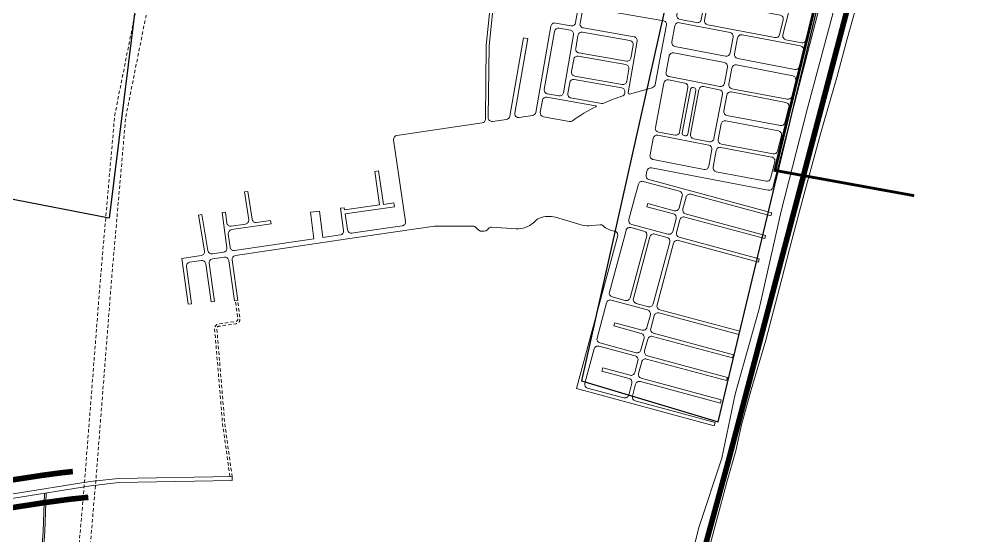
# Model space of a CAD drawing. Header units: metres. Extents: x 556238 to 587446, y 1177111 to 1219372.
# Drawn here: x 582975 to 584692, y 1201002 to 1201929 of the extents above; entities that cross this region are included whole.
import ezdxf

# ---------------------------------------------------------------- set-up
doc = ezdxf.new("R2010")
doc.units = ezdxf.units.M
doc.header["$MEASUREMENT"] = 0
for name, pattern in [('ACAD_ISO03W100', [30, 12, -18]), ('DASHED2', [0.375, 0.25, -0.125]), ('HIDDEN2', [4.7625, 3.175, -1.5875]), ('Xr_GT Ben Luc$0$ACAD_ISO05W100', [33, 24, -3, 0, -3, 0, -3]), ('Xr_Nen GT$0$MON', [10, 6, -4])]:
    doc.linetypes.add(name, pattern=pattern)
for name, color, linetype, lineweight in [('PHL_VUNG CAP NUOC', 4, 'Xr_GT Ben Luc$0$ACAD_ISO05W100', 40), ('Pipe _Existing_PHL', 4, 'HIDDEN2', 30), ('Pipe Existing', 1, 'ACAD_ISO03W100', 60), ('Xr_Nen GT$0$DUONG BT-NEN BT', 38, 'Continuous', 0), ('Xr_Nen GT$0$DUONG NHUA', 38, 'Continuous', 0), ('Xr_Nen GT$0$DUONG_DA', 38, 'Xr_Nen GT$0$MON', 0), ('Xr_Nen GT$1$SONG_HO', 250, 'Continuous', 0)]:
    doc.layers.add(name, color=color, linetype=linetype, lineweight=lineweight)
doc.layers.add('VUNG CONG NGHIEP', color=8, linetype='Continuous')
doc.layers.add('VUNG DAN CU', color=8, linetype='Continuous')
doc.linetypes.add('Xr_Nen GT$0$TAL_N_P', pattern='A,2,[130,ltypeshp.shx,S=1,R=0,X=0,Y=-1],4,[130,ltypeshp.shx,S=2,R=0,X=0,Y=-2],2', length=8)
doc.linetypes.add('Xr_Nen GT$0$TL_P', pattern='A,2,[130,ltypeshp.shx,S=1,R=0,X=0,Y=-1],2', length=4)

msp = doc.modelspace()

# ---------------------------------------------------------------- linework, layer by layer
at = {"layer": 'PHL_VUNG CAP NUOC', "color": 13, "ltscale": 5, "const_width": 10}
msp.add_lwpolyline([(583361.05045, 1197599.57632), (583905.23557, 1199831.40233), (584044.383, 1200395.91544), (584245.54838, 1201134.41647), (584479.97446, 1202024.97702), (584633.09679, 1202589.01223), (584683.8572, 1202887.04698), (584731.06342, 1203064.82341)], dxfattribs=at)
at = {"layer": 'Pipe _Existing_PHL', "color": 5, "linetype": 'DASHED2', "ltscale": 500, "const_width": 10, "flags": 128}
for points in [[(581001.5662, 1201422.75378), (581041.37688, 1201400.50364), (581078.15678, 1201383.61564), (581132.28739, 1201358.95914), (581177.7923, 1201339.31347), (581278.69092, 1201296.74909), (581324.42936, 1201278.55821), (581330.84017, 1201276.2121), (581340.73884, 1201274.25605), (581377.10185, 1201268.0036), (581411.23545, 1201263.73442), (581456.61726, 1201257.87878), (581462.58709, 1201257.26957), (581467.66649, 1201257.22869), (581474.37838, 1201257.73952), (581481.55557, 1201258.55857), (581493.56736, 1201260.83181), (581528.26778, 1201270.64393), (581543.89475, 1201274.50292), (581557.40187, 1201277.19529), (581571.62882, 1201277.92665), (581582.03103, 1201277.6813), (581597.15109, 1201275.7071), (581637.37251, 1201269.57723), (581675.67892, 1201262.40892), (581727.37248, 1201253.33573), (581790.96789, 1201243.26829), (581815.32648, 1201238.97346), (581833.44656, 1201234.30508), (581867.75894, 1201224.90839), (581887.3858, 1201219.8403), (581900.27566, 1201217.61574), (581919.56808, 1201216.70012), (581976.87267, 1201214.34447), (582043.94557, 1201212.611), (582101.92312, 1201210.86067), (582131.98009, 1201210.20851), (582146.95583, 1201208.87709), (582162.19307, 1201206.10435), (582211.58674, 1201197.89253), (582238.68041, 1201193.63032), (582297.50229, 1201184.39068), (582362.12657, 1201174.33025), (582462.27829, 1201162.36799), (582538.4463, 1201152.23327), (582612.06708, 1201142.31218), (582636.44028, 1201138.97862), (582690.40442, 1201131.4951), (582713.37716, 1201128.45362), (582736.23703, 1201125.44791), (582800.04044, 1201116.5392), (582859.28388, 1201108.14076), (582909.49419, 1201101.43946), (582928.80722, 1201099.30248), (582943.69165, 1201099.47079), (582961.23458, 1201102.24332), (582989.18162, 1201106.48055), (583016.03456, 1201110.63108), (583049.83167, 1201115.12581), (583070.80402, 1201117.42908)], [(580922.4316, 1201411.36622), (580934.13756, 1201404.31353), (580977.65474, 1201379.98414), (581019.16589, 1201356.7836), (581057.7776, 1201339.0545), (581112.41868, 1201314.16549), (581158.55828, 1201294.2458), (581260.11198, 1201251.40507), (581306.95186, 1201232.77614), (581317.59053, 1201228.8828), (581331.83619, 1201226.06775), (581369.90575, 1201219.52187), (581405.05958, 1201215.12508), (581450.99374, 1201209.19817), (581459.89678, 1201208.28963), (581469.33155, 1201208.2137), (581479.01719, 1201208.95086), (581488.89911, 1201210.07858), (581504.81154, 1201213.09001), (581540.81138, 1201223.26956), (581554.56329, 1201226.66551), (581563.4811, 1201228.4431), (581572.30988, 1201228.89696), (581578.27073, 1201228.75637), (581590.28704, 1201227.18741), (581629.17243, 1201221.26116), (581666.9367, 1201214.1943), (581719.3057, 1201205.00256), (581782.88238, 1201194.93808), (581804.94423, 1201191.04821), (581820.86213, 1201186.94718), (581855.16153, 1201177.55405), (581877.07638, 1201171.89515), (581894.92717, 1201168.81443), (581917.40031, 1201167.74785), (581975.23331, 1201165.37047), (582042.57327, 1201163.6301), (582100.65232, 1201161.87671), (582129.27599, 1201161.25565), (582140.38626, 1201160.26789), (582153.78828, 1201157.82911), (582203.76119, 1201149.52098), (582231.06569, 1201145.22561), (582289.93182, 1201135.97902), (582355.45013, 1201125.77941), (582456.14093, 1201113.75276), (582531.94284, 1201103.66675), (582605.47505, 1201093.7576), (582629.75494, 1201090.4368), (582683.82337, 1201082.93882), (582706.9459, 1201079.8775), (582729.65504, 1201076.8916), (582793.21365, 1201068.01707), (582852.60385, 1201059.59782), (582903.55783, 1201052.79727), (582926.38083, 1201050.27191), (582947.81501, 1201050.51428), (582968.73185, 1201053.82004), (582996.59667, 1201058.0448), (583018.38013, 1201061.41176), (583070.34125, 1201068.42059), (583073.6157, 1201068.61024), (583098.52346, 1201071.23166)]]:
    msp.add_lwpolyline(points, dxfattribs=at)
at = {"layer": 'Pipe Existing', "color": 1, "linetype": 'DASHED2', "ltscale": 500, "const_width": 5, "elevation": 1.937, "flags": 128}
msp.add_lwpolyline([(584559.95922, 1202603.29134), (584329.57786, 1201657.28719), (584579.16665, 1201612.01109)], dxfattribs=at)
at = {"layer": 'VUNG CONG NGHIEP', "ltscale": 5}
msp.add_polyline3d([(583232.22875, 1202825.46737, 0), (583263.82763, 1202604.44365, 0), (583136.08761, 1201571.48523, 0), (582455.19598, 1201703.95287, 0), (582349.58108, 1201718.77955, 0), (582284.54073, 1201326.89317, 0), (581982.37557, 1201363.21652, 0), (581675.1671, 1201682.35362, 0), (582117.96027, 1202044.01265, 0), (582502.9827, 1202191.7641, 0), (582701.29298, 1202459.01264, 0), (582813.16745, 1202494.38121, 0), (582894.76714, 1202866.47045, 0), (583232.22875, 1202825.46737, 0)], close=True, dxfattribs=at)
at = {"layer": 'VUNG DAN CU', "ltscale": 5}
msp.add_polyline3d([(584283.06433, 1202622.38815, 0), (583982.7853, 1201280.28208, 0), (584227.88446, 1201206.22577, 0), (584553.53559, 1202567.29446, 0), (584413.92899, 1202594.62706, 0), (584417.20846, 1202623.40187, 0), (584395.14511, 1202628.67674, 0), (584388.40332, 1202602.26096, 0), (584283.06433, 1202622.38815, 0)], close=True, dxfattribs=at)
at = {"layer": 'Xr_Nen GT$0$DUONG BT-NEN BT', "flags": 128}
msp.add_lwpolyline([(583020.16769, 1201078.65207), (583017.53033, 1201009.85112), (583012.874, 1200948.46161), (583008.89452, 1200871.74243), (583011.89049, 1200871.58703), (583015.86812, 1200948.27044), (583020.52598, 1201009.68016), (583023.18835, 1201079.13365)], dxfattribs=at)
at = {"layer": 'Xr_Nen GT$0$DUONG NHUA', "flags": 128}
for points in [[(583833.84806, 1202096.11241), (583812.07593, 1201881.12191), (583810.39913, 1201749.19759, -0.3687041649), (583804.41203, 1201742.36015), (583651.80462, 1201720.05571, 0.4139361982), (583645.88958, 1201712.12353), (583667.14118, 1201565.75106, -0.4142135624), (583661.21958, 1201557.81792), (583578.13777, 1201545.7554), (583571.16013, 1201544.72397, -0.4145133667), (583563.21072, 1201550.63221), (583558.98529, 1201579.42119), (583647.42484, 1201592.26159), (583646.41907, 1201599.18896), (583627.7131, 1201596.47307), (583618.97601, 1201656.65063), (583612.04865, 1201655.64486), (583620.78574, 1201595.46729), (583557.96877, 1201586.34699), (583557.37058, 1201590.42259), (583550.44478, 1201589.40608), (583556.28804, 1201549.59442, -0.4139138216), (583550.38585, 1201541.65315), (583518.97803, 1201537.0105), (583513.01276, 1201584.23995), (583496.64281, 1201582.17236), (583502.65176, 1201534.59717), (583360.64512, 1201513.60598, -0.4178824342), (583352.6845, 1201519.59384), (583349.47302, 1201543.37234, -0.4105541841), (583355.38644, 1201551.234), (583426.26391, 1201561.71099), (583425.38653, 1201567.64649), (583399.99347, 1201563.89293, -0.4142135624), (583392.04511, 1201569.79408), (583384.67628, 1201619.64465), (583378.74078, 1201618.76728), (583386.10961, 1201568.91671, -0.4142135624), (583380.20846, 1201560.96834), (583354.75658, 1201557.20609, -0.4178824342), (583346.79596, 1201563.19395), (583344.18244, 1201582.54503), (583338.23643, 1201581.74198), (583346.77197, 1201518.54282, -0.4105541841), (583340.85856, 1201510.68117), (583320.91933, 1201507.73378, -0.407303798), (583312.99711, 1201513.47147), (583301.84444, 1201578.28495), (583295.93134, 1201577.26746), (583307.00379, 1201512.9202, -0.4211572532), (583301.12878, 1201504.80838), (583266.16848, 1201499.6406), (583277.50922, 1201417.38834), (583283.45299, 1201418.20785), (583274.28042, 1201484.73477, -0.4113630624), (583280.19122, 1201492.61562), (583301.21549, 1201495.7234, -0.4170698194), (583309.1735, 1201489.75474), (583318.57974, 1201421.53299), (583324.52351, 1201422.35251), (583315.09065, 1201490.76727, -0.4113630624), (583321.00145, 1201498.64813), (583342.43287, 1201501.81608, -0.4170698194), (583350.39087, 1201495.84743), (583360.38639, 1201423.35175), (583366.33016, 1201424.17126), (583356.30803, 1201496.85996, -0.4113630624), (583362.21882, 1201504.74081), (583579.44238, 1201536.85044), (583719.2927, 1201557.1551), (583788.15365, 1201557.55051, -0.2553468854), (583794.0624, 1201554.3664, 0.504019336), (583816.28428, 1201553.01898, -0.2385349515), (583822.09287, 1201555.508), (583865.72834, 1201552.73421, 0.2103977506), (583896.58557, 1201563.52574, -0.0870513848), (583907.64965, 1201571.96282, -0.1609364054), (583936.33535, 1201573.19825), (583984.06883, 1201559.27482, 0.1242788622), (584000.17879, 1201558.82212), (584016.3391, 1201560.01739, -0.2131796614), (584021.31727, 1201558.22138, 0.1598292763), (584041.54702, 1201548.46587, -0.4338309833), (584047.66635, 1201540.47188), (583973.87174, 1201266.27203), (584220.84092, 1201199.63057), (584222.40403, 1201205.42338), (584079.09359, 1201244.09387, -0.4140196842), (584074.15774, 1201252.67131), (584079.83964, 1201273.78364, -0.4144074672), (584088.42276, 1201278.72276), (584231.8046, 1201240.03301), (584233.36388, 1201245.82686), (584089.97309, 1201284.51902, -0.4140196842), (584085.03724, 1201293.09646), (584090.72067, 1201314.21448, -0.4144074672), (584099.30379, 1201319.1536), (584242.68564, 1201280.46385), (584244.24492, 1201286.25769), (584100.85413, 1201324.94986, -0.4140196842), (584095.91828, 1201333.5273), (584101.62926, 1201354.74769, -0.4144074672), (584110.21238, 1201359.68681), (584253.59039, 1201320.99809), (584255.1535, 1201326.79091), (584111.76271, 1201365.48307, -0.4140196842), (584106.82686, 1201374.06051), (584112.94263, 1201396.78498, -0.4144074672), (584121.52575, 1201401.7241), (584264.90759, 1201363.03434), (584266.46688, 1201368.82819), (584123.07609, 1201407.52036, -0.4140196842), (584118.14024, 1201416.0978), (584147.93553, 1201526.80867, -0.4144074671), (584156.51865, 1201531.74779), (584300.01054, 1201493.02835), (584300.01054, 1201493.02835), (584301.57366, 1201498.82116), (584158.06899, 1201537.54405, -0.4140196842), (584153.13314, 1201546.12149), (584159.23907, 1201568.80941, -0.4144074671), (584167.82219, 1201573.74853), (584311.34188, 1201535.02158), (584312.905, 1201540.81439), (584169.37252, 1201579.54479, -0.4140196842), (584164.43667, 1201588.12223), (584170.20257, 1201609.54668, -0.4144074671), (584178.78569, 1201614.4858), (584322.33234, 1201575.75157), (584323.89546, 1201581.54438), (584103.68777, 1201640.96461, -0.393078036), (584098.63852, 1201649.05083), (584100.07688, 1201656.49519, -0.413939509), (584108.27129, 1201662.04137), (584317.6789, 1201621.7838, 0.3959809376), (584325.77832, 1201626.90863), (584430.42725, 1202032.38574)], [(583983.37389, 1201985.72853), (583972.26766, 1201922.32336, -0.4142135623), (583964.16489, 1201916.63609), (583935.9286, 1201921.58204, 0.4142135624), (583927.82583, 1201915.89477), (583900.74637, 1201761.29882, -0.323711606), (583894.86368, 1201755.58016), (583871.13333, 1201752.11184, -0.5109031235), (583863.22597, 1201760.246), (583886.62476, 1201893.82904), (583878.74473, 1201895.20933), (583854.09425, 1201754.48035, -0.323711606), (583848.21156, 1201748.76169), (583823.44893, 1201745.1425, -0.4612361468), (583815.43716, 1201752.15787), (583817.07273, 1201880.83769), (583837.23751, 1202079.95645, -0.4345738361)], [(584079.68098, 1201613.254), (584067.81001, 1201569.14485, 0.4140196842), (584072.74586, 1201560.5674), (584137.79414, 1201543.01496, 0.4144074671), (584146.37726, 1201547.95408), (584152.4832, 1201570.64199, 0.4140196842), (584147.54735, 1201579.21944), (584099.85774, 1201592.08786), (584101.42086, 1201597.88068), (584149.09768, 1201585.0157, 0.4144074671), (584157.6808, 1201589.95482), (584163.4467, 1201611.37926, 0.4140196842), (584158.51085, 1201619.9567), (584093.46256, 1201637.50915, 0.4144074671), (584084.87944, 1201632.57003), (584079.68098, 1201613.254)], [(582959.97236, 1201076.64995), (583101.81352, 1201099.26345), (583152.61559, 1201105.04536), (583356.38067, 1201108.74958), (583356.60947, 1201101.18337), (583153.10915, 1201097.55311), (583102.82848, 1201091.83055), (582961.25629, 1201069.25993, -0.0819254407)]]:
    msp.add_lwpolyline(points, format="xyb", dxfattribs=at)
for points in [[(584169.06826, 1202016.80778), (584153.80229, 1201936.22897, 0.4135044479), (584159.3603, 1201928.05149), (584189.35261, 1201922.29406, 0.4149230326), (584197.54992, 1201927.86554), (584212.81589, 1202008.44434, 0.4135044479), (584207.25788, 1202016.62183), (584177.26557, 1202022.37926, 0.4149230326)], [(584400.82278, 1201979.46441), (584371.928, 1201985.01115, 0.3975273883), (584363.82073, 1201979.84788), (584343.73929, 1201900.19347, 0.4310989657), (584349.20726, 1201891.60778), (584377.64809, 1201886.14818, 0.3959024657), (584385.74564, 1201891.27336), (584406.28103, 1201970.84063, 0.4327648594)], [(584208.99405, 1201918.52361), (584329.53359, 1201895.38441, 0.3975273883), (584337.64086, 1201900.54769), (584344.35048, 1201927.16186, 0.4310989658), (584338.88251, 1201935.74755), (584216.73403, 1201959.19562, 0.4149230326), (584208.53672, 1201953.62413), (584203.43604, 1201926.7011, 0.4135044479)], [(584135.14017, 1201918.30747), (584122.77689, 1201853.04996), (584114.65697, 1201811.02477, -0.2842510903), (584109.66568, 1201805.61034), (584068.91923, 1201794.23918, -0.5516209002), (584066.41162, 1201796.51064), (584082.57526, 1201888.78842, 0.4142135624), (584076.88799, 1201896.89119), (583985.83496, 1201912.8403, -0.4142135624), (583980.14769, 1201920.94307), (583984.3083, 1201944.69588, -0.413976491), (583991.24875, 1201949.57152), (584130.27547, 1201925.33518, -0.4185082277)], [(584249.25751, 1201904.68495), (584158.27674, 1201922.14994, 0.4149230326), (584150.07943, 1201916.57846), (584144.65314, 1201887.9367, 0.4135044479), (584150.21115, 1201879.75922), (584241.17526, 1201862.29742, 0.4147525879), (584249.37181, 1201867.86491), (584254.81476, 1201896.50346, 0.4136747422)], [(583934.32557, 1201906.63445), (583916.10563, 1201802.61729, 0.4142135624), (583921.7929, 1201794.51452), (583942.14916, 1201790.94886, 0.4142135624), (583950.25193, 1201796.63613), (583968.47187, 1201900.65329, 0.4142135624), (583962.7846, 1201908.75606), (583942.42834, 1201912.32172, 0.4142135624)], [(583976.3519, 1201899.273), (583972.29895, 1201876.1348, 0.4142135624), (583977.98622, 1201868.03203), (584063.12923, 1201853.11814, 0.4142135624), (584071.232, 1201858.80541), (584075.28495, 1201881.94361, 0.4142135624), (584069.59768, 1201890.04638), (583984.45467, 1201904.96027, 0.4142135624)], [(584262.66651, 1201894.96998), (584257.22357, 1201866.33142, 0.4136747422), (584262.78082, 1201858.14994), (584365.34088, 1201838.46214, 0.3959024657), (584373.43843, 1201843.58733), (584380.73774, 1201871.86953, 0.4327648594), (584375.27949, 1201880.49331), (584270.86306, 1201900.53747, 0.4147525879)], [(584139.81341, 1201862.39104), (584137.50966, 1201850.23107), (584134.30169, 1201833.628, 0.4145671625), (584139.85492, 1201825.42557), (584230.84775, 1201807.95825, 0.4147525879), (584239.0443, 1201813.52574), (584244.51724, 1201842.32209, 0.4136747422), (584238.95999, 1201850.50357), (584148.01072, 1201867.96252, 0.4149230326)], [(583964.98238, 1201834.36472), (583968.84823, 1201856.43474, -0.4142135624), (583976.951, 1201862.12201), (584062.09401, 1201847.20812, -0.4142135624), (584067.78128, 1201839.10534), (584063.91544, 1201817.03533, -0.4142135624), (584055.81266, 1201811.34806), (583970.66965, 1201826.26195, -0.4142135624)], [(584361.4699, 1201826.98613), (584260.56554, 1201846.35609, 0.4147525879), (584252.36899, 1201840.78861), (584246.89606, 1201811.99226, 0.4136747422), (584252.45331, 1201803.81077), (584351.49108, 1201784.79912, 0.3959024657), (584359.58863, 1201789.92431), (584366.92816, 1201818.36235, 0.4327648594)], [(584022.53818, 1201778.06368, -0.0284135883), (584056.37445, 1201790.73829), (584055.2082, 1201790.41282, 0.2889746458), (584060.22162, 1201795.94744), (584060.46472, 1201797.33527, 0.4142135624), (584054.77745, 1201805.43804), (583969.63444, 1201820.35193, 0.4142135624), (583961.53166, 1201814.66466), (583958.13196, 1201795.25584, 0.4142135624), (583963.81923, 1201787.15307), (584018.50669, 1201777.57386, 0.1482273856)], [(584130.50755, 1201813.99117), (584115.12456, 1201734.37545, 0.4147285168), (584120.68158, 1201726.1723), (584150.48898, 1201720.46738, 0.4153020179), (584158.68489, 1201726.05227), (584173.62899, 1201805.73522, 0.4129647724), (584168.06859, 1201813.90002), (584138.70008, 1201819.5377, 0.4138600506)], [(584187.96595, 1201800.80538), (584173.28512, 1201722.52623, -0.4154634561), (584168.59958, 1201719.33527), (584166.63542, 1201719.71232, -0.4129647723), (584163.45805, 1201724.37792), (584178.13888, 1201802.65707, -0.4154634561), (584182.82442, 1201805.84803), (584184.78857, 1201805.47098, -0.4129647723)], [(584229.75276, 1201802.0589), (584201.45925, 1201807.49023, 0.4154634561), (584193.25954, 1201801.90606), (584178.3189, 1201722.24152, 0.413125944), (584183.88308, 1201714.07599), (584211.98647, 1201708.69721, 0.414591231), (584220.17924, 1201714.26542), (584235.31001, 1201793.87742, 0.4136747422)], [(584349.12247, 1201779.14426), (584251.35832, 1201797.91142, 0.4147525879), (584243.16177, 1201792.34394), (584237.81641, 1201764.21882, 0.4136747422), (584243.37366, 1201756.03733), (584339.31473, 1201737.62014, 0.3959024657), (584347.41228, 1201742.74532), (584354.58073, 1201770.52048, 0.4327648593)], [(584008.14003, 1201773.29836), (583920.75768, 1201788.6045, 0.4142135624), (583912.65491, 1201782.91723), (583908.90008, 1201761.481, 0.4137628175), (583914.57674, 1201753.3801), (583961.33589, 1201745.11543, 0.2008006592), (583966.60849, 1201746.30217, -0.0383784382), (584008.41527, 1201771.41921, 0.7229714618)], [(584233.59429, 1201704.56163), (584326.21173, 1201686.83533, 0.3957432122), (584334.3055, 1201691.96124), (584341.4028, 1201719.46073, 0.4327648594), (584335.94455, 1201728.08451), (584241.53181, 1201746.20832, 0.4147525879), (584233.33526, 1201740.64083), (584228.03325, 1201712.74384, 0.4138359946)], [(584210.88391, 1201702.79933), (584119.51916, 1201720.28587, 0.4136987954), (584111.33041, 1201714.73861), (584105.57839, 1201684.96859, 0.4144876689), (584111.12975, 1201676.76651), (584202.57095, 1201659.1874, 0.4148320965), (584210.76937, 1201664.75453), (584216.44495, 1201694.61712, 0.4138359946)], [(584224.17539, 1201655.03406), (584313.56318, 1201637.8497, 0.3959809376), (584321.6626, 1201642.97453), (584329.29742, 1201672.55674, 0.4329283371), (584323.83539, 1201681.18124), (584232.49173, 1201698.66375, 0.414591231), (584224.29897, 1201693.09554), (584218.62001, 1201663.21518, 0.4135952986)], [(584037.75296, 1201430.54371), (584061.32178, 1201424.18396, 0.4144074671), (584069.9049, 1201429.12308), (584099.7002, 1201539.83396, 0.4140196842), (584094.76435, 1201548.4114), (584071.19552, 1201554.77114, 0.4144074671), (584062.6124, 1201549.83202), (584032.81711, 1201439.12115, 0.4140196842)], [(584080.63116, 1201418.97358), (584102.80124, 1201412.99126, 0.4144074671), (584111.38436, 1201417.93038), (584141.17966, 1201528.64126, 0.4140196842), (584136.24381, 1201537.2187), (584114.07373, 1201543.20101, 0.4144074671), (584105.49061, 1201538.26189), (584075.69531, 1201427.55102, 0.4140196842)], [(584015.531, 1201347.97321), (584080.57928, 1201330.42076, 0.4144074672), (584089.1624, 1201335.35988), (584094.87339, 1201356.58028, 0.4140196842), (584089.93753, 1201365.15772), (584040.99052, 1201378.36544), (584042.5498, 1201384.15929), (584091.48787, 1201370.95398, 0.4144074672), (584100.07099, 1201375.8931), (584106.18676, 1201398.61756, 0.4140196842), (584101.25091, 1201407.195), (584036.20262, 1201424.74745, 0.4144074671), (584027.6195, 1201419.80833), (584010.59515, 1201356.55065, 0.4140196842)], [(584005.39754, 1201337.23783), (583988.83461, 1201275.69466, 0.4140196842), (583993.77046, 1201267.11722), (584058.81874, 1201249.56478, 0.4144074672), (584067.40186, 1201254.50389), (584073.08376, 1201275.61622, 0.4140196842), (584068.14791, 1201284.19367), (584019.19898, 1201297.40191), (584020.7621, 1201303.19472), (584069.69825, 1201289.98993, 0.4144074672), (584078.28137, 1201294.92905), (584083.9648, 1201316.04706, 0.4140196842), (584079.02895, 1201324.6245), (584013.98066, 1201342.17695, 0.4144074672)]]:
    msp.add_lwpolyline(points, format="xyb", close=True, dxfattribs=at)
at = {"layer": 'Xr_Nen GT$0$DUONG_DA', "flags": 128}
for points in [[(583057.44035, 1200458.03383), (583075.68733, 1200682.01912), (583111.77978, 1201098.44164), (583140.74301, 1201468.57972), (583165.60615, 1201752.80104), (583199.86144, 1201924.29077, 0.02918348), (583218.89122, 1202042.47839), (583228.44177, 1202136.44228), (583245.5514, 1202312.74081), (583258.76361, 1202455.93594, 0.0247880027), (583269.23508, 1202592.25778, 0.0405179753), (583258.33593, 1202703.39959), (583240.79105, 1202809.53053), (583221.05886, 1202806.26853), (583238.62824, 1202699.98938, -0.0404099886), (583249.23043, 1202592.35955, -0.0247697399), (583238.87977, 1202458.11554), (583225.64035, 1202314.62554), (583208.53969, 1202138.41944), (583198.99374, 1202044.50079, -0.0292350346), (583180.2899, 1201928.41375), (583145.9074, 1201756.28715, 0.0274820167), (583145.72058, 1201754.98231), (583120.81111, 1201470.23132), (583091.84725, 1201100.08527), (583055.75337, 1200683.64304), (583037.50638, 1200459.65775)], [(583352.35191, 1201108.67635), (583339.22859, 1201202.4184), (583334.00978, 1201265.42473), (583324.97732, 1201373.22942, -0.3961236631), (583331.78754, 1201381.81255), (583362.9654, 1201386.38903, 0.4017493288), (583366.36327, 1201390.75791), (583362.26915, 1201423.61134)], [(583356.47269, 1201108.09228), (583343.20562, 1201202.86113), (583337.99613, 1201265.75492), (583328.96335, 1201373.5634, -0.3961236631), (583332.36846, 1201377.85496), (583363.54632, 1201382.43144, 0.4017493288), (583370.34207, 1201391.1692), (583366.33016, 1201424.17126)]]:
    msp.add_lwpolyline(points, format="xyb", dxfattribs=at)
at = {"layer": 'Xr_Nen GT$1$SONG_HO', "linetype": 'Xr_Nen GT$0$TL_P', "flags": 128}
msp.add_lwpolyline([(583083.76435, 1200451.44831), (583245.30404, 1200414.15936), (583437.92478, 1200365.10746), (583651.00394, 1200309.64939), (583842.82247, 1200260.20022), (583978.24253, 1200223.99114, 0.4153422956), (583986.82004, 1200228.97147), (584011.76736, 1200323.7345), (584051.6446, 1200471.26646), (584073.06432, 1200556.87021), (584098.91565, 1200641.36433), (584119.67564, 1200716.86529), (584142.55536, 1200812.17547), (584170.60955, 1200924.41279), (584193.02239, 1201017.21679), (584234.39463, 1201141.131), (584258.46114, 1201256.26066), (584301.45261, 1201409.00663), (584340.5975, 1201584.1253), (584387.93896, 1201768.98341), (584433.98337, 1201940.39762), (584471.66355, 1202082.41559)], format="xyb", dxfattribs=at)
at = {"layer": 'Xr_Nen GT$1$SONG_HO', "linetype": 'Xr_Nen GT$0$TAL_N_P', "flags": 128}
msp.add_lwpolyline([(584507.17883, 1202071.08951), (584483.6136, 1201981.23641), (584459.2873, 1201893.41318), (584440.73898, 1201823.76057), (584412.70412, 1201727.27988), (584381.78191, 1201615.56871), (584359.92731, 1201532.05935), (584337.66753, 1201446.52359), (584313.13683, 1201352.7056), (584287.15768, 1201263.86382), (584269.63156, 1201201.38544), (584259.5287, 1201154.37166), (584243.45255, 1201098.09304), (584224.89887, 1201029.23364), (584202.8443, 1200946.17256), (584185.52875, 1200876.29452), (584168.42201, 1200811.55779), (584145.53986, 1200727.03156), (584121.42109, 1200632.61297), (584097.92319, 1200552.22725), (584080.81552, 1200485.84392), (584060.40518, 1200405.87162), (584034.43034, 1200321.35244), (584017.94295, 1200251.26801), (583997.74714, 1200177.05349), (583977.12647, 1200091.88141), (583953.82807, 1199997.27928), (583938.5759, 1199925.11606), (583917.13463, 1199836.07012), (583899.40598, 1199763.91031), (583881.26807, 1199685.17408), (583860.66254, 1199598.99668), (583842.30825, 1199524.768), (583828.70008, 1199457.15062), (583806.64772, 1199371.59846), (583788.09731, 1199290.97464), (583774.28078, 1199224.18184), (583757.16636, 1199155.75623), (583738.82196, 1199084.22082), (583722.95393, 1199015.15778), (583693.47004, 1198887.58749), (583669.55847, 1198793.3646), (583651.83249, 1198718.93008), (583627.92231, 1198612.99366), (583608.74276, 1198526.618), (583587.92235, 1198442.92542), (583567.31403, 1198356.74097), (583546.49618, 1198268.92451), (583522.78807, 1198177.40274), (583495.36791, 1198076.38566), (583471.65746, 1197980.74539), (583447.94958, 1197887.34198), (583426.71538, 1197802.21342), (583348.94655, 1197507.15382), (583330.15634, 1197431.45953), (583316.67162, 1197363.51595), (583298.39058, 1197294.92143), (583278.4242, 1197222.83267), (583262.34793, 1197159.55827), (583247.30924, 1197097.07372), (583229.54984, 1197034.43909), (583212.30428, 1196965.46322), (583192.59331, 1196895.96897), (583173.91408, 1196809.09941), (583159.65139, 1196766.96106), (583142.27888, 1196695.64355), (583125.93964, 1196635.86372), (583108.31301, 1196564.9426), (583094.83446, 1196509.57722), (583078.37468, 1196448.77562), (583064.24347, 1196387.04844), (583045.96337, 1196321.96326), (583032.74034, 1196268.15575), (583020.81413, 1196209.28725), (583006.54677, 1196158.31963), (582994.74891, 1196092.98192), (582980.7507, 1196035.28358), (582971.15458, 1195981.09314), (582957.15136, 1195916.90989), (582941.1961, 1195840.53423), (582929.40138, 1195780.49313), (582916.56303, 1195728.51561), (582907.47666, 1195672.50266), (582895.68253, 1195611.55518), (582885.44387, 1195555.162), (582875.20266, 1195494.21326), (582868.71273, 1195449.87316), (582858.99223, 1195398.27059), (582842.14101, 1195333.1827), (582825.02414, 1195268.74154), (582809.34199, 1195203.89044), (582795.20565, 1195142.06113), (582777.82558, 1195078.38851), (582760.58223, 1195010.70975), (582744.37599, 1194952.1143), (582729.85626, 1194894.41844), (582706.64474, 1194811.56371), (582689.00926, 1194739.84793), (582675.25656, 1194677.7401), (582617.98577, 1194402.54067), (582591.78149, 1194279.11266), (582569.54757, 1194165.29383), (582564.55326, 1194148.57185), (582555.59862, 1194085.60948), (582540.33178, 1194024.84069), (582528.15645, 1193960.1442), (582518.26311, 1193920.96264), (582508.36908, 1193885.29453), (582498.73615, 1193854.95851), (582484.02728, 1193817.98455), (582474.11291, 1193789.72234)], dxfattribs=at)

doc.saveas('drawing.dxf')
